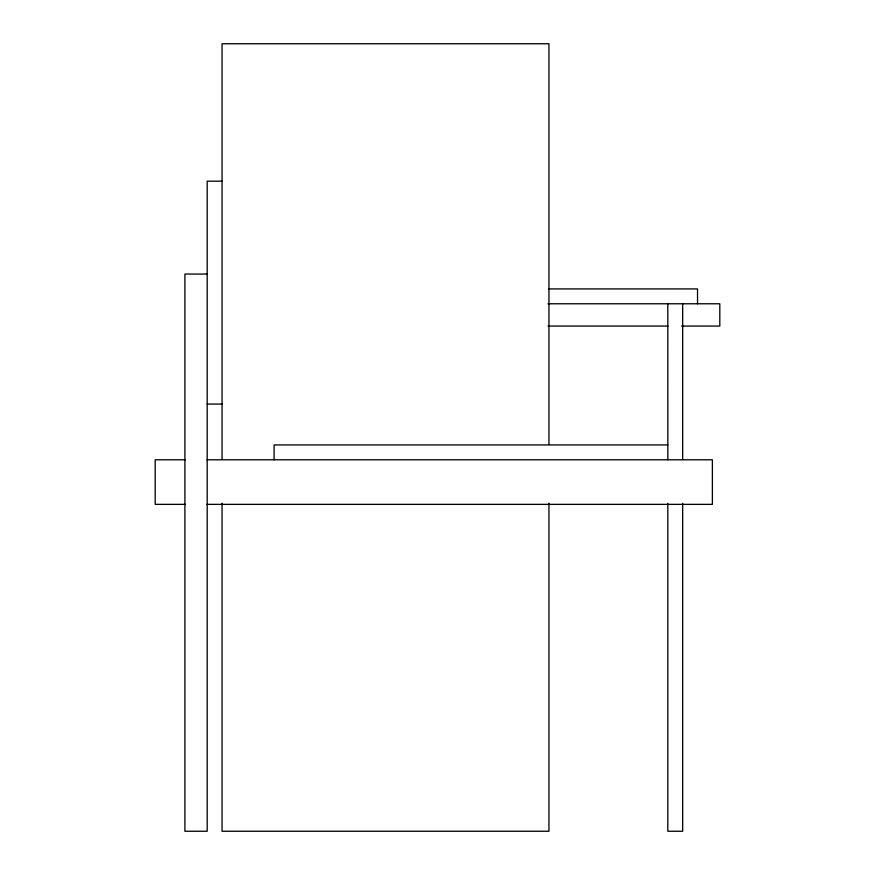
<?xml version="1.0" encoding="UTF-8"?>
<svg xmlns="http://www.w3.org/2000/svg" width="875" height="875" viewBox="0 0 875 875"><rect width="100%" height="100%" fill="white"/><g stroke="black" fill="none" stroke-linecap="round" stroke-linejoin="round"><path stroke-width="1.31" d="M222.053 181.191L207.189 181.191L207.189 831.25L184.909 831.25L184.909 274.061L207.189 274.061M548.942 288.914L697.528 288.914L697.528 303.778M548.002 303.778L719.808 303.778L719.808 326.058L681.636 326.058M548.002 326.058L667.997 326.058M207.189 404.064L222.053 404.064M667.844 444.927L274.094 444.927L274.094 459.791M185.238 459.791L155.192 459.791L155.192 504.361L185.238 504.361M207.08 459.791L712.381 459.791L712.381 504.361L207.08 504.361M682.664 303.778L682.664 459.561M682.664 503.289L682.664 831.25L667.811 831.25L667.811 503.289M667.811 303.778L667.844 459.791M548.942 444.336L548.942 43.75L222.053 43.75L222.053 459.375M548.942 503.125L548.942 831.25L222.053 831.25L222.053 503.125"/></g></svg>
